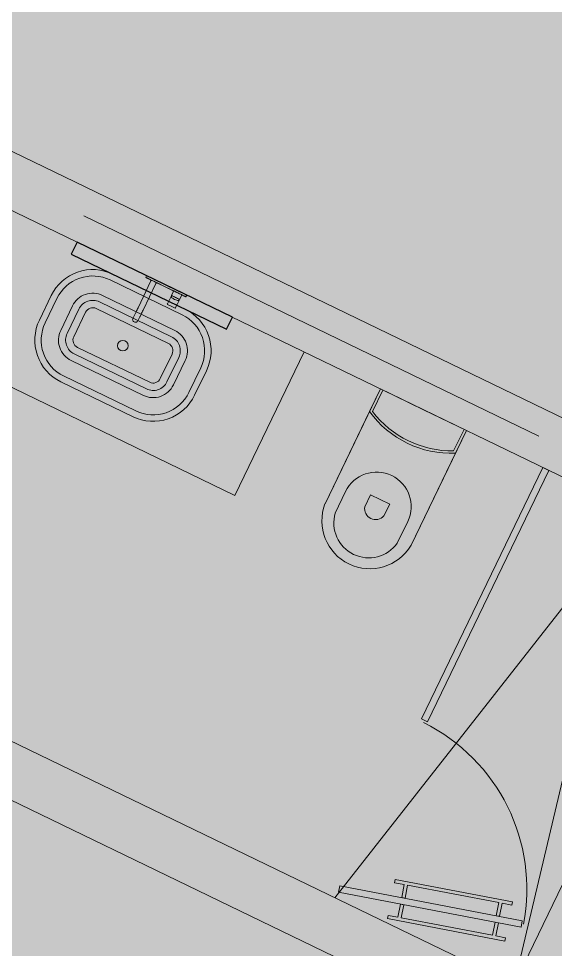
# Model space of a CAD drawing. Header units: metres. Extents: x -466 to 1322, y -1072 to 50.
# Drawn here: x 444.987 to 447.01, y -435.245 to -431.741 of the extents above; entities that cross this region are included whole.
import ezdxf

# ---------------------------------------------------------------- set-up
doc = ezdxf.new("R2010")
doc.units = ezdxf.units.M
for name, pattern in [('B1 P BAJA$0$HIDDEN', [9.525, 6.35, -3.175]), ('CENTER2', [28.575, 19.05, -3.175, 3.175, -3.175]), ('HIDDEN', [9.525, 6.35, -3.175])]:
    doc.linetypes.add(name, pattern=pattern)
for name, color, linetype, lineweight in [('A - CANCEL', 2, 'Continuous', 0), ('A - Hatch muros', 4, 'Continuous', 0), ('A - MURO BAJO', 2, 'Continuous', 0), ('A - PROY', 250, 'B1 P BAJA$0$HIDDEN', 0), ('A-ACCESORIOS DE BAÑO', 6, 'Continuous', 0), ('A-DOOR', 2, 'Continuous', 9), ('A-EJES', 61, 'CENTER2', 0), ('A-Fixt', 122, 'Continuous', 5), ('A-MURO INT', 4, 'Continuous', 0)]:
    doc.layers.add(name, color=color, linetype=linetype, lineweight=lineweight)
doc.layers.add('A-MIRROR', color=8, linetype='Continuous')
doc.layers.add('A-PUERTA', color=2, linetype='Continuous')
doc.layers.add('Hatch Interior', color=7, linetype='Continuous', lineweight=0, true_color=0xaf6350)

# ---------------------------------------------------------------- blocks, each defined once
blk = doc.blocks.new('JVAS_Puerta - 0_90 X 2_10-V18-Planta Baja')
at = {"color": 0}
for p, q in [((-0.425, -0.0425), (-0.425, -0.9025)), ((-0.374, -0.0425), (-0.425, -0.0425)), ((-0.374, -0.9025), (-0.374, -0.0425)), ((-0.425, -0.9025), (-0.374, -0.9025))]:
    blk.add_line(p, q, dxfattribs=at)
at = {"layer": 'A - PROY', "color": 18, "linetype": 'Continuous', "ltscale": 100, "true_color": 0x000000}
blk.add_arc((-0.425, -0.0525), 0.85, 273.4398, 0, dxfattribs=at)
at = {"layer": 'A-DOOR', "color": 253, "linetype": 'Continuous', "ltscale": 100}
for p, q in [((-0.45, 0.0425), (0.45, 0.0425)), ((-0.374, -0.1075), (0.45, -0.1075))]:
    blk.add_line(p, q, dxfattribs=at)
at = {"layer": 'A-DOOR'}
for p, q in [((-0.425, 0.0425), (-0.45, 0.0425)), ((-0.45, 0.0425), (-0.45, -0.1075)), ((-0.425, -0.0225), (-0.425, 0.0425)), ((0.45, 0.0425), (0.425, 0.0425)), ((0.425, 0.0425), (0.425, -0.0225)), ((0.45, -0.1075), (0.45, 0.0425)), ((-0.4, -0.0225), (-0.425, -0.0225)), ((-0.4, -0.0425), (-0.4, -0.0225)), ((0.425, -0.0225), (0.4, -0.0225)), ((0.4, -0.0225), (0.4, -0.0425)), ((-0.425, -0.1075), (-0.425, -0.0425)), ((-0.425, -0.0425), (-0.4, -0.0425)), ((0.4, -0.0425), (0.425, -0.0425)), ((0.425, -0.0425), (0.425, -0.1075)), ((-0.45, -0.1075), (-0.425, -0.1075)), ((0.425, -0.1075), (0.45, -0.1075))]:
    blk.add_line(p, q, dxfattribs=at)
blk = doc.blocks.new('monomando powder room')
at = {"layer": 'A-ACCESORIOS DE BAÑO'}
for p, q in [((-98.7727, -159.2227), (-98.7727, -159.2225)), ((-98.7667, -159.2225), (-98.7727, -159.2225)), ((-98.7727, -159.2225), (-98.7667, -159.2225)), ((-98.7727, -159.2233), (-98.7727, -159.2227)), ((-98.7727, -159.2243), (-98.7727, -159.2233)), ((-98.7727, -159.2255), (-98.7727, -159.2243)), ((-98.7727, -159.227), (-98.7727, -159.2255)), ((-98.7727, -159.2285), (-98.7727, -159.227)), ((-98.7727, -159.3065), (-98.7727, -159.2285)), ((-98.766, -159.2228), (-98.7667, -159.2225)), ((-98.766, -159.223), (-98.766, -159.2228)), ((-98.7657, -159.2235), (-98.766, -159.2228)), ((-98.766, -159.2236), (-98.766, -159.223)), ((-98.766, -159.2245), (-98.766, -159.2236)), ((-98.766, -159.2257), (-98.766, -159.2245)), ((-98.766, -159.227), (-98.766, -159.2257)), ((-98.766, -159.2285), (-98.766, -159.227)), ((-98.766, -159.3065), (-98.766, -159.2285)), ((-98.7657, -159.2237), (-98.7657, -159.2235)), ((-98.7657, -159.2242), (-98.7657, -159.2237)), ((-98.7657, -159.225), (-98.7657, -159.2242)), ((-98.7657, -159.226), (-98.7657, -159.225)), ((-98.7657, -159.2272), (-98.7657, -159.226)), ((-98.7657, -159.2285), (-98.7657, -159.2272)), ((-98.7657, -159.2295), (-98.7657, -159.2285)), ((-98.7657, -159.2395), (-98.7657, -159.2285)), ((-98.7657, -159.2322), (-98.7657, -159.2295)), ((-98.7657, -159.2309), (-98.7657, -159.2299)), ((-98.7657, -159.2335), (-98.7657, -159.2309)), ((-98.7657, -159.2367), (-98.7657, -159.2322)), ((-98.7657, -159.2377), (-98.7657, -159.2335)), ((-98.7657, -159.2426), (-98.7657, -159.2367)), ((-98.7657, -159.2395), (-98.7657, -159.2377)), ((-98.7657, -159.2396), (-98.7657, -159.239)), ((-98.7657, -159.2395), (-98.7657, -159.239)), ((-98.7473, -159.2395), (-98.7657, -159.2395)), ((-98.7657, -159.2395), (-98.7473, -159.2395)), ((-98.7657, -159.2413), (-98.7657, -159.2396)), ((-98.7657, -159.2441), (-98.7657, -159.2413)), ((-98.7657, -159.2493), (-98.7657, -159.2426)), ((-98.7657, -159.2477), (-98.7657, -159.2441)), ((-98.7469, -159.2397), (-98.7473, -159.2395)), ((-98.7467, -159.2402), (-98.7469, -159.2397)), ((-98.7469, -159.2403), (-98.7469, -159.2397)), ((-98.7469, -159.242), (-98.7469, -159.2403)), ((-98.7469, -159.2446), (-98.7469, -159.242)), ((-98.7469, -159.2481), (-98.7469, -159.2446)), ((-98.7467, -159.2405), (-98.7467, -159.2402)), ((-98.7427, -159.2405), (-98.7467, -159.2405)), ((-98.7467, -159.2411), (-98.7467, -159.2405)), ((-98.7467, -159.2405), (-98.7427, -159.2405)), ((-98.7467, -159.2426), (-98.7467, -159.2411)), ((-98.7467, -159.2452), (-98.7467, -159.2426)), ((-98.7467, -159.2485), (-98.7467, -159.2452)), ((-98.7286, -159.2395), (-98.7427, -159.2395)), ((-98.7427, -159.2401), (-98.7427, -159.2395)), ((-98.7416, -159.2401), (-98.7427, -159.2395)), ((-98.7427, -159.2395), (-98.7286, -159.2395)), ((-98.7427, -159.2405), (-98.7427, -159.2401)), ((-98.7413, -159.2406), (-98.7427, -159.2405)), ((-98.7407, -159.2417), (-98.7416, -159.2401)), ((-98.7398, -159.2445), (-98.7407, -159.2417)), ((-98.7392, -159.248), (-98.7398, -159.2445)), ((-98.7286, -159.2395), (-98.7122, -159.2395)), ((-98.7122, -159.2395), (-98.7286, -159.2395)), ((-98.7103, -159.2395), (-98.7122, -159.2395)), ((-98.7122, -159.2395), (-98.7103, -159.2395)), ((-98.7099, -159.2398), (-98.7103, -159.2395)), ((-98.7097, -159.2403), (-98.7099, -159.2398)), ((-98.7097, -159.2565), (-98.7097, -159.2403)), ((-98.7657, -159.2519), (-98.7657, -159.2477)), ((-98.7657, -159.2565), (-98.7657, -159.2493)), ((-98.7657, -159.2565), (-98.7657, -159.2519)), ((-98.7657, -159.261), (-98.7657, -159.2565)), ((-98.7657, -159.2637), (-98.7657, -159.2565)), ((-98.7657, -159.2652), (-98.7657, -159.261)), ((-98.7657, -159.2704), (-98.7657, -159.2637)), ((-98.7657, -159.2689), (-98.7657, -159.2652)), ((-98.7657, -159.2717), (-98.7657, -159.2689)), ((-98.7657, -159.2763), (-98.7657, -159.2704)), ((-98.7657, -159.2734), (-98.7657, -159.2717)), ((-98.7657, -159.274), (-98.7657, -159.2734)), ((-98.7473, -159.2735), (-98.7657, -159.2735)), ((-98.7657, -159.3065), (-98.7657, -159.2735)), ((-98.7657, -159.2753), (-98.7657, -159.2735)), ((-98.7657, -159.2735), (-98.7473, -159.2735)), ((-98.7657, -159.274), (-98.7657, -159.2735)), ((-98.7657, -159.2795), (-98.7657, -159.2753)), ((-98.7657, -159.2808), (-98.7657, -159.2763)), ((-98.7657, -159.2821), (-98.7657, -159.2795)), ((-98.7657, -159.2835), (-98.7657, -159.2808)), ((-98.7657, -159.2831), (-98.7657, -159.2821)), ((-98.7473, -159.2735), (-98.7469, -159.2732)), ((-98.7469, -159.2522), (-98.7469, -159.2481)), ((-98.7469, -159.2565), (-98.7469, -159.2522)), ((-98.7469, -159.2608), (-98.7469, -159.2565)), ((-98.7469, -159.2648), (-98.7469, -159.2608)), ((-98.7469, -159.2683), (-98.7469, -159.2648)), ((-98.7469, -159.271), (-98.7469, -159.2683)), ((-98.7469, -159.2726), (-98.7469, -159.271)), ((-98.7469, -159.2732), (-98.7469, -159.2726)), ((-98.7469, -159.2732), (-98.7467, -159.2727)), ((-98.7467, -159.2523), (-98.7467, -159.2485)), ((-98.7467, -159.2565), (-98.7467, -159.2523)), ((-98.7467, -159.2606), (-98.7467, -159.2565)), ((-98.7467, -159.2644), (-98.7467, -159.2606)), ((-98.7467, -159.2677), (-98.7467, -159.2644)), ((-98.7467, -159.2703), (-98.7467, -159.2677)), ((-98.7467, -159.2719), (-98.7467, -159.2703)), ((-98.7467, -159.2725), (-98.7467, -159.2719)), ((-98.7467, -159.2727), (-98.7467, -159.2725)), ((-98.7467, -159.2725), (-98.7427, -159.2725)), ((-98.7427, -159.2725), (-98.7467, -159.2725)), ((-98.7427, -159.2725), (-98.7413, -159.2723)), ((-98.7427, -159.2728), (-98.7427, -159.2725)), ((-98.7427, -159.2735), (-98.7416, -159.2728)), ((-98.7427, -159.2735), (-98.7427, -159.2728)), ((-98.7427, -159.2735), (-98.7286, -159.2735)), ((-98.7286, -159.2735), (-98.7427, -159.2735)), ((-98.7416, -159.2728), (-98.7407, -159.2712)), ((-98.7407, -159.2712), (-98.7398, -159.2684)), ((-98.7398, -159.2684), (-98.7392, -159.2649)), ((-98.7388, -159.2521), (-98.7392, -159.248)), ((-98.7392, -159.2649), (-98.7388, -159.2608)), ((-98.7387, -159.2565), (-98.7388, -159.2521)), ((-98.7388, -159.2608), (-98.7387, -159.2565)), ((-98.7256, -159.2735), (-98.7286, -159.2735)), ((-98.7286, -159.2735), (-98.7256, -159.2735)), ((-98.7256, -159.2735), (-98.7122, -159.2735)), ((-98.7122, -159.2735), (-98.7256, -159.2735)), ((-98.7122, -159.2735), (-98.7103, -159.2735)), ((-98.7103, -159.2735), (-98.7122, -159.2735)), ((-98.7103, -159.2735), (-98.7099, -159.2731)), ((-98.7099, -159.2731), (-98.7097, -159.2727)), ((-98.7097, -159.2727), (-98.7097, -159.2565)), ((-98.7727, -159.3845), (-98.7727, -159.3065)), ((-98.7727, -159.3845), (-98.7727, -159.3065)), ((-98.766, -159.3845), (-98.766, -159.3065)), ((-98.766, -159.3845), (-98.766, -159.3065)), ((-98.7657, -159.2845), (-98.7657, -159.2835)), ((-98.7657, -159.343), (-98.7657, -159.3065)), ((-98.7657, -159.3295), (-98.7657, -159.3285)), ((-98.7657, -159.3322), (-98.7657, -159.3295)), ((-98.7657, -159.3309), (-98.7657, -159.3299)), ((-98.7657, -159.3335), (-98.7657, -159.3309)), ((-98.7657, -159.3367), (-98.7657, -159.3322)), ((-98.7657, -159.3377), (-98.7657, -159.3335)), ((-98.7657, -159.3426), (-98.7657, -159.3367)), ((-98.7657, -159.343), (-98.7657, -159.3377)), ((-98.7657, -159.3411), (-98.7657, -159.3405)), ((-98.7657, -159.3426), (-98.7657, -159.3411)), ((-98.7657, -159.3424), (-98.7657, -159.3419)), ((-98.7657, -159.343), (-98.7657, -159.3424)), ((-98.7657, -159.3493), (-98.7657, -159.3426)), ((-98.7657, -159.3452), (-98.7657, -159.3426)), ((-98.7653, -159.3443), (-98.7657, -159.343)), ((-98.7657, -159.3485), (-98.7657, -159.3452)), ((-98.7657, -159.3524), (-98.7657, -159.3485)), ((-98.7657, -159.3565), (-98.7657, -159.3493)), ((-98.7657, -159.3565), (-98.7657, -159.3524)), ((-98.7645, -159.3453), (-98.7653, -159.3443)), ((-98.7635, -159.3458), (-98.7645, -159.3453)), ((-98.7627, -159.346), (-98.7635, -159.3458)), ((-98.7622, -159.346), (-98.7627, -159.346)), ((-98.7627, -159.346), (-98.7622, -159.346)), ((-98.6502, -159.346), (-98.7622, -159.346)), ((-98.7622, -159.346), (-98.6502, -159.346)), ((-98.6459, -159.346), (-98.6502, -159.346)), ((-98.6502, -159.346), (-98.6459, -159.346)), ((-98.6459, -159.346), (-98.6416, -159.346)), ((-98.6416, -159.346), (-98.6459, -159.346)), ((-98.6416, -159.346), (-98.6375, -159.346)), ((-98.6375, -159.346), (-98.6416, -159.346)), ((-98.6337, -159.346), (-98.6375, -159.346)), ((-98.6375, -159.346), (-98.6337, -159.346)), ((-98.6301, -159.346), (-98.6337, -159.346)), ((-98.6337, -159.346), (-98.6301, -159.346)), ((-98.6268, -159.346), (-98.6301, -159.346)), ((-98.6301, -159.346), (-98.6268, -159.346)), ((-98.624, -159.346), (-98.6268, -159.346)), ((-98.6268, -159.346), (-98.624, -159.346)), ((-98.624, -159.346), (-98.6216, -159.346)), ((-98.6216, -159.346), (-98.624, -159.346)), ((-98.6216, -159.346), (-98.6197, -159.346)), ((-98.6197, -159.346), (-98.6216, -159.346)), ((-98.6055, -159.346), (-98.6197, -159.346)), ((-98.6197, -159.346), (-98.6055, -159.346)), ((-98.603, -159.3464), (-98.6055, -159.346)), ((-98.6006, -159.3474), (-98.603, -159.3464)), ((-98.5986, -159.3491), (-98.6006, -159.3474)), ((-98.597, -159.3513), (-98.5986, -159.3491)), ((-98.596, -159.3538), (-98.597, -159.3513)), ((-98.7727, -159.386), (-98.7727, -159.3845)), ((-98.7727, -159.3875), (-98.7727, -159.386)), ((-98.7727, -159.3887), (-98.7727, -159.3875)), ((-98.766, -159.386), (-98.766, -159.3845)), ((-98.766, -159.3873), (-98.766, -159.386)), ((-98.766, -159.3885), (-98.766, -159.3873)), ((-98.7657, -159.3606), (-98.7657, -159.3565)), ((-98.7657, -159.3637), (-98.7657, -159.3565)), ((-98.7657, -159.3645), (-98.7657, -159.3606)), ((-98.7657, -159.3704), (-98.7657, -159.3637)), ((-98.7657, -159.3678), (-98.7657, -159.3645)), ((-98.7657, -159.3704), (-98.7657, -159.3678)), ((-98.7657, -159.37), (-98.7653, -159.3687)), ((-98.7657, -159.3845), (-98.7657, -159.37)), ((-98.7657, -159.3845), (-98.7657, -159.37)), ((-98.7657, -159.3753), (-98.7657, -159.37)), ((-98.7657, -159.3706), (-98.7657, -159.37)), ((-98.7657, -159.3763), (-98.7657, -159.3704)), ((-98.7657, -159.3719), (-98.7657, -159.3704)), ((-98.7657, -159.3711), (-98.7657, -159.3706)), ((-98.7657, -159.3725), (-98.7657, -159.3719)), ((-98.7657, -159.3795), (-98.7657, -159.3753)), ((-98.7657, -159.3808), (-98.7657, -159.3763)), ((-98.7657, -159.3821), (-98.7657, -159.3795)), ((-98.7657, -159.3835), (-98.7657, -159.3808)), ((-98.7657, -159.3831), (-98.7657, -159.3821)), ((-98.7657, -159.3845), (-98.7657, -159.3835)), ((-98.7657, -159.3858), (-98.7657, -159.3845)), ((-98.7657, -159.387), (-98.7657, -159.3858)), ((-98.7657, -159.388), (-98.7657, -159.387)), ((-98.7653, -159.3687), (-98.7645, -159.3677)), ((-98.7645, -159.3677), (-98.7635, -159.3672)), ((-98.7635, -159.3672), (-98.7627, -159.367)), ((-98.7627, -159.367), (-98.7622, -159.367)), ((-98.7622, -159.367), (-98.7627, -159.367)), ((-98.6502, -159.367), (-98.7622, -159.367)), ((-98.7622, -159.367), (-98.6502, -159.367)), ((-98.6459, -159.367), (-98.6502, -159.367)), ((-98.6502, -159.367), (-98.6459, -159.367)), ((-98.6416, -159.367), (-98.6459, -159.367)), ((-98.6459, -159.367), (-98.6416, -159.367)), ((-98.6375, -159.367), (-98.6416, -159.367)), ((-98.6416, -159.367), (-98.6375, -159.367)), ((-98.6375, -159.367), (-98.6337, -159.367)), ((-98.6337, -159.367), (-98.6375, -159.367)), ((-98.6337, -159.367), (-98.6301, -159.367)), ((-98.6301, -159.367), (-98.6337, -159.367)), ((-98.6268, -159.367), (-98.6301, -159.367)), ((-98.6301, -159.367), (-98.6268, -159.367)), ((-98.624, -159.367), (-98.6268, -159.367)), ((-98.6268, -159.367), (-98.624, -159.367)), ((-98.624, -159.367), (-98.6216, -159.367)), ((-98.6216, -159.367), (-98.624, -159.367)), ((-98.6216, -159.367), (-98.6197, -159.367)), ((-98.6197, -159.367), (-98.6216, -159.367)), ((-98.6197, -159.367), (-98.6055, -159.367)), ((-98.6055, -159.367), (-98.6197, -159.367)), ((-98.6055, -159.367), (-98.603, -159.3666)), ((-98.603, -159.3666), (-98.6006, -159.3656)), ((-98.6006, -159.3656), (-98.5986, -159.3639)), ((-98.5986, -159.3639), (-98.597, -159.3617)), ((-98.597, -159.3617), (-98.596, -159.3592)), ((-98.5957, -159.3565), (-98.596, -159.3538)), ((-98.5957, -159.3565), (-98.596, -159.3538)), ((-98.596, -159.3592), (-98.5957, -159.3565)), ((-98.596, -159.3592), (-98.5957, -159.3565)), ((-98.7727, -159.3897), (-98.7727, -159.3887)), ((-98.7727, -159.3903), (-98.7727, -159.3897)), ((-98.7727, -159.3905), (-98.7727, -159.3903)), ((-98.7727, -159.3905), (-98.7667, -159.3905)), ((-98.7667, -159.3905), (-98.7727, -159.3905)), ((-98.7667, -159.3905), (-98.766, -159.3902)), ((-98.766, -159.3894), (-98.766, -159.3885)), ((-98.766, -159.39), (-98.766, -159.3894)), ((-98.766, -159.3902), (-98.7657, -159.3895)), ((-98.766, -159.3902), (-98.766, -159.39)), ((-98.7657, -159.3888), (-98.7657, -159.388)), ((-98.7657, -159.3893), (-98.7657, -159.3888)), ((-98.7657, -159.3895), (-98.7657, -159.3893))]:
    blk.add_line(p, q, dxfattribs=at)

msp = doc.modelspace()

# ---------------------------------------------------------------- hatches: boundary and pattern name
at = {"layer": 'A - Hatch muros', "transparency": 33554687}
h = msp.add_hatch(color=256, dxfattribs=at)
h.dxf.hatch_style = 1
h.paths.add_polyline_path([(422.6792, -430.2434), (426.1177, -423.131), (426.6579, -423.3922), (426.5709, -423.5722), (426.2107, -423.3981), (423.9039, -428.1697), (424.354, -428.3874), (424.267, -428.5674), (423.8168, -428.3498), (422.8593, -430.3305)])
h.paths.add_polyline_path([(429.5687, -427.0209), (430.3521, -425.4003), (427.6512, -424.0945), (427.216, -424.9948), (427.0359, -424.9078), (427.5582, -423.8274), (433.5002, -426.7001), (432.9779, -427.7805), (432.7979, -427.6934), (433.2331, -426.7931), (430.5322, -425.4874), (429.7487, -427.1079), (432.6297, -428.5007), (432.5427, -428.6808), (429.6617, -427.288), (428.2253, -430.259), (428.6755, -430.4766), (428.5884, -430.6567), (428.1383, -430.439), (427.1807, -432.4197), (427.0007, -432.3327), (427.9582, -430.352), (427.5081, -430.1344), (427.5951, -429.9543), (428.0453, -430.1719), (429.4816, -427.2009), (426.6006, -425.8081), (426.6877, -425.628)])
h.paths.add_polyline_path([(432.4598, -432.5283), (431.5022, -434.509), (431.3221, -434.4219), (432.2797, -432.4412), (431.8295, -432.2236), (431.9166, -432.0435), (432.3667, -432.2612), (434.6736, -427.4895), (434.3135, -427.3154), (434.4005, -427.1354), (435.3008, -427.5706), (435.2138, -427.7507), (434.8537, -427.5766), (432.5468, -432.3482), (432.997, -432.5658), (432.9099, -432.7459)])
h.paths.add_polyline_path([(438.2116, -431.1993), (438.9951, -429.5788), (436.2942, -428.273), (435.8589, -429.1733), (435.6788, -429.0863), (436.2012, -428.0059), (442.1432, -430.8786), (441.6209, -431.959), (441.4408, -431.8719), (441.8761, -430.9716), (439.1751, -429.6658), (438.3917, -431.2864), (441.2727, -432.6792), (441.1856, -432.8593), (438.3046, -431.4664), (436.8683, -434.4375), (437.3184, -434.6551), (437.2314, -434.8351), (436.7812, -434.6175), (435.8237, -436.5982), (435.6436, -436.5111), (436.6012, -434.5305), (436.151, -434.3128), (436.2381, -434.1328), (436.6882, -434.3504), (438.1246, -431.3794), (435.2436, -429.9866), (435.3306, -429.8065)])
h.paths.add_polyline_path([(443.3166, -431.668), (441.0097, -436.4396), (440.5595, -436.222), (440.4725, -436.4021), (440.9226, -436.6197), (439.9651, -438.6004), (440.1451, -438.6874), (441.1027, -436.7067), (441.5529, -436.9244), (441.6399, -436.7443), (441.1897, -436.5267), (443.4966, -431.7551), (443.8567, -431.9292), (443.9438, -431.7491), (443.0435, -431.3138), (442.9564, -431.4939)])
h.paths.add_polyline_path([(446.8546, -435.3778), (447.638, -433.7572), (444.9371, -432.4515), (444.5018, -433.3518), (444.3218, -433.2647), (444.8441, -432.1844), (450.7861, -435.0571), (450.2638, -436.1374), (450.0837, -436.0504), (450.519, -435.1501), (447.8181, -433.8443), (447.0346, -435.4648), (449.9156, -436.8577), (449.8285, -437.0377), (446.9476, -435.6449), (445.5112, -438.6159), (445.9614, -438.8335), (445.8743, -439.0136), (445.4242, -438.796), (444.4666, -440.7767), (444.2865, -440.6896), (445.2441, -438.7089), (444.794, -438.4913), (444.881, -438.3112), (445.3312, -438.5289), (446.7675, -435.5579), (443.8865, -434.165), (443.9736, -433.985)])
h.paths.add_polyline_path([(452.2266, -435.7535), (451.6864, -435.4923), (451.5994, -435.6724), (451.9595, -435.8465), (449.6526, -440.6181), (449.2037, -440.4011), (449.1142, -440.5799), (449.5656, -440.7982), (448.608, -442.7788), (448.7881, -442.8659)])
at = {"layer": 'Hatch Interior', "transparency": 33554687}
h = msp.add_hatch(color=256, dxfattribs=at)
h.dxf.hatch_style = 1
edge = h.paths.add_edge_path()
edge.add_line((417.7382, -422.6064), (419.3856, -424.8173))
edge.add_arc((419.7198, -425.4323), 0.7, 36.6996, 118.5178, ccw=False)
edge.add_line((420.2811, -425.014), (421.6441, -423.998))
edge.add_line((421.6441, -423.998), (425.1105, -425.6739))
edge.add_line((425.1105, -425.6739), (423.8168, -428.3498))
edge.add_line((423.8168, -428.3498), (449.7456, -440.8852))
edge.add_line((449.7456, -440.8852), (452.2266, -435.7535))
edge.add_line((452.2266, -435.7535), (452.8795, -434.403))
edge.add_line((452.8795, -434.403), (426.2776, -421.5422))
edge.add_line((426.2776, -421.5422), (424.9683, -419.8365))
edge.add_line((424.9683, -419.8365), (443.8484, -405.7639))
edge.add_line((443.8484, -405.7639), (442.6531, -404.1604))
edge.add_line((442.6531, -404.1604), (449.1895, -399.2884))
edge.add_line((449.1895, -399.2884), (446.0819, -395.1192))
edge.add_line((446.0819, -395.1192), (408.2908, -423.2873))
edge.add_line((408.2908, -423.2873), (413.4672, -425.7899))
edge.add_line((413.4672, -425.7899), (417.7382, -422.6064))

# ---------------------------------------------------------------- linework, layer by layer
at = {"layer": 'A - CANCEL'}
msp.add_lwpolyline([(446.9853, -433.4417), (446.9628, -433.4308), (446.5053, -434.3771), (446.5278, -434.388)], close=True, dxfattribs=at)
at = {"layer": 'A - MURO BAJO', "ltscale": 0.05}
msp.add_lwpolyline([(444.6759, -432.9917), (445.8013, -433.5357), (446.0625, -432.9955)], dxfattribs=at)
at = {"layer": 'A - PROY', "linetype": 'HIDDEN'}
for q in [(446.1793, -435.0514), (446.8546, -435.3778)]:
    msp.add_line((447.2552, -433.6799), q, dxfattribs=at)
at = {"layer": 'A - PROY', "linetype": 'Continuous', "ltscale": 100}
msp.add_arc((446.2028, -435.0186), 0.6997, 349.1342, 63.6771, dxfattribs=at)
at = {"layer": 'A-DOOR'}
msp.add_line((446.8853, -435.1371), (446.1977, -435.0059), dxfattribs=at)
msp.add_lwpolyline([(446.8853, -435.1371), (446.8806, -435.1616), (446.1931, -435.0303), (446.1977, -435.0059)], dxfattribs=at)
at = {"layer": 'A-EJES', "ltscale": 0.1}
msp.add_line((452.093, -435.8), (411.3291, -416.0925), dxfattribs=at)
at = {"layer": 'A-Fixt'}
for p, q in [((446.3506, -433.1348), (446.1417, -433.567)), ((446.3092, -433.2204), (446.3506, -433.1348)), ((446.3596, -433.1392), (446.3203, -433.2203)), ((446.6747, -433.2915), (446.3506, -433.1348)), ((446.3506, -433.1348), (446.5126, -433.2132)), ((446.1417, -433.567), (446.3092, -433.2204)), ((446.5126, -433.2132), (446.6747, -433.2915)), ((446.4658, -433.7237), (446.6747, -433.2915)), ((446.6265, -433.3683), (446.6657, -433.2872)), ((446.6747, -433.2915), (446.6333, -433.377)), ((446.6333, -433.377), (446.4658, -433.7237)), ((446.2193, -433.5212), (446.1801, -433.6022)), ((446.2916, -433.5784), (446.3134, -433.5334)), ((446.3134, -433.5334), (446.3854, -433.5682)), ((446.3854, -433.5682), (446.3637, -433.6132)), ((446.4142, -433.7154), (446.4534, -433.6344))]:
    msp.add_line(p, q, dxfattribs=at)
for points in [[(445.4182, -433.2395), (445.1461, -433.1079, -0.414214), (445.0652, -432.8757), (445.1098, -432.7836, -0.414214), (445.342, -432.7027), (445.6141, -432.8343, -0.414214), (445.695, -433.0665), (445.6504, -433.1586, -0.414214)], [(445.4288, -433.2177), (445.1566, -433.0861, -0.414214), (445.087, -432.8862), (445.1315, -432.7941, -0.414214), (445.3314, -432.7245), (445.6036, -432.8561, -0.414214), (445.6732, -433.056), (445.6287, -433.1481, -0.414214)], [(445.457, -433.1592), (445.1849, -433.0276, -0.414214), (445.1455, -432.9145), (445.19, -432.8224, -0.414214), (445.3032, -432.783), (445.5753, -432.9146, -0.414214), (445.6147, -433.0277), (445.5702, -433.1198, -0.414214)], [(445.4687, -433.135), (445.1966, -433.0034, -0.414214), (445.1697, -432.9262), (445.2142, -432.8341, -0.414214), (445.2915, -432.8072), (445.5636, -432.9387, -0.414214), (445.5905, -433.016), (445.546, -433.1081, -0.414214)], [(445.4809, -433.1099), (445.2087, -432.9784, -0.414214), (445.1947, -432.9383), (445.2393, -432.8462, -0.414214), (445.2793, -432.8322), (445.5515, -432.9638, -0.414214), (445.5654, -433.0039), (445.5209, -433.096, -0.414214)]]:
    msp.add_lwpolyline(points, format="xyb", close=True, dxfattribs=at)
for points in [[(446.4308, -435.0504), (446.4433, -435.0528), (446.4526, -435.0036), (446.7964, -435.0692), (446.7871, -435.1184), (446.7996, -435.1207), (446.8089, -435.0716), (446.8456, -435.0786), (446.8479, -435.0661), (446.4059, -434.9818), (446.4035, -434.9943), (446.4402, -435.0013)], [(446.4261, -435.0749), (446.4386, -435.0773), (446.4292, -435.1264), (446.773, -435.192), (446.7824, -435.1429), (446.7949, -435.1453), (446.7855, -435.1944), (446.8221, -435.2014), (446.8198, -435.2139), (446.3777, -435.1295), (446.3801, -435.1171), (446.4167, -435.124)]]:
    msp.add_lwpolyline(points, close=True, dxfattribs=at)
msp.add_circle((445.3796, -432.9721), 0.02, dxfattribs=at)
for centre, radius, start, end in [((446.6182, -432.9948), 0.3825, 216.1259, 272.2708), ((446.6225, -432.9858), 0.3825, 217.8105, 270.5861), ((446.3364, -433.5778), 0.13, 334.1983, 154.1983), ((446.3105, -433.6312), 0.1807, 159.1774, 329.2192), ((446.3105, -433.6312), 0.1807, 159.1774, 329.2192), ((446.3327, -433.5853), 0.0417, 170.4585, 317.9381), ((446.3067, -433.6392), 0.1318, 163.7256, 324.6711)]:
    msp.add_arc(centre, radius, start, end, dxfattribs=at)
at = {"layer": 'A-MIRROR'}
msp.add_lwpolyline([(445.2072, -432.5821), (445.1854, -432.6271), (445.7706, -432.91), (445.7924, -432.865)], close=True, dxfattribs=at)
at = {"layer": 'A-MURO INT'}
msp.add_lwpolyline([(449.8285, -437.0377), (446.9476, -435.6449), (445.5112, -438.6159), (445.9614, -438.8335), (445.8743, -439.0136), (445.4242, -438.796), (444.4666, -440.7767), (444.2865, -440.6896), (445.2441, -438.7089), (444.794, -438.4913), (444.881, -438.3112), (445.3312, -438.5289), (446.7675, -435.5579), (443.8865, -434.165), (443.9736, -433.985), (446.8546, -435.3778), (447.638, -433.7572), (444.9371, -432.4515), (444.5018, -433.3518), (444.3218, -433.2647), (444.8441, -432.1844), (450.7861, -435.0571)], dxfattribs=at)

# ---------------------------------------------------------------- block references
at = {"layer": 'A-Fixt', "rotation": 244.1983439775188}
msp.add_blockref('monomando powder room', (545.9779, -591.0102), dxfattribs=at)
at = {"layer": 'A-PUERTA', "xscale": 0.888888888888883, "yscale": 0.888888888888883, "zscale": 0.888888888888883, "rotation": 64.19834398354133}
msp.add_blockref('JVAS_Puerta - 0_90 X 2_10-V18-Planta Baja', (444.2117, -433.6558), dxfattribs=at)

doc.saveas('drawing.dxf')
